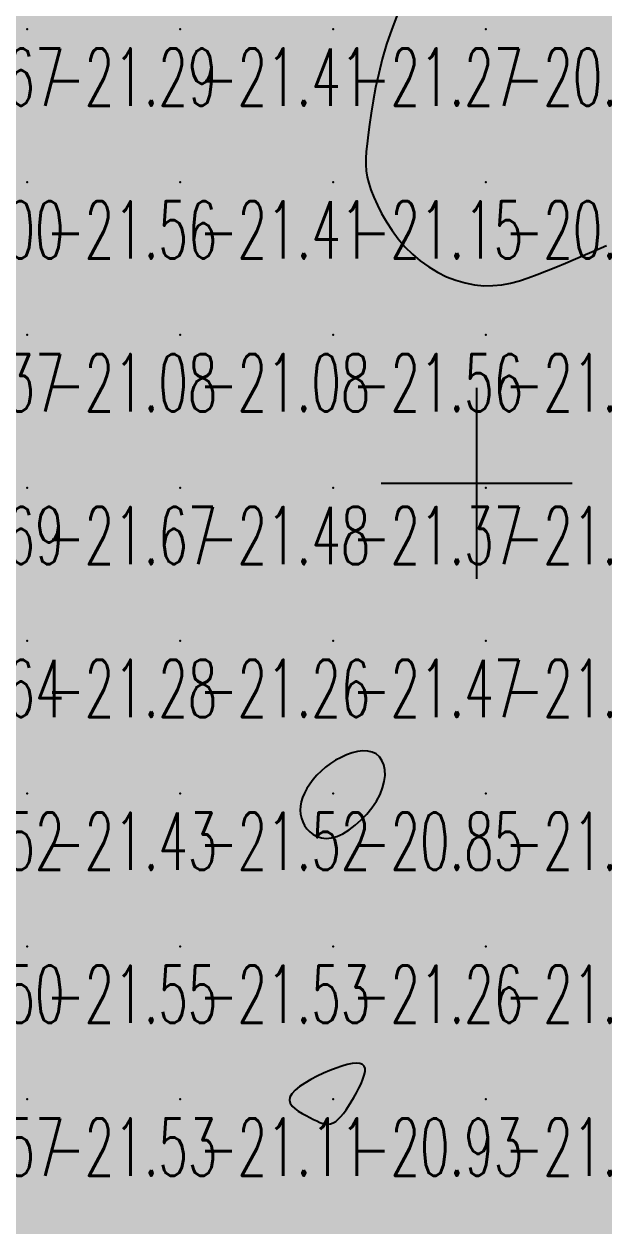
# Model space of a CAD drawing. Header units: millimetres. Extents: x 88261 to 90953, y 390274 to 392322.
# Drawn here: x 88970 to 89008, y 391699 to 391777.6 of the extents above; entities that cross this region are included whole.
import ezdxf
from ezdxf.enums import TextEntityAlignment as Align

# ---------------------------------------------------------------- set-up
doc = ezdxf.new("R2010")
doc.units = ezdxf.units.MM
doc.header["$LTSCALE"] = 25
for name, color, linetype in [('Carroyage(1)_Croix', 7, 'Continuous'), ('CN_03_00', 7, 'Continuous'), ('COTEAlt', 7, 'Continuous'), ('TN_COLORIAGE', 7, 'Continuous')]:
    doc.layers.add(name, color=color, linetype=linetype)
doc.styles.add('Simplex 1.0', font='Simplex.shx', dxfattribs={"width": 0.99, "height": 2.5})
doc.styles.get("Standard").update_dxf_attribs({"font": 'times.ttf'})

# ---------------------------------------------------------------- blocks, each defined once
blk = doc.blocks.new('COTE')
at = {"color": 0}
blk.add_point((0, 0), dxfattribs=at)
at = {"layer": 'COTEAlt'}
blk.add_attdef('ALT', text='', height=3.75, dxfattribs=at).set_placement((1.25, -1.25), align=Align.TOP_LEFT)

msp = doc.modelspace()

# ---------------------------------------------------------------- linework, layer by layer
at = {"layer": 'Carroyage(1)_Croix'}
for p, q in [((88999.65, 391741.29), (88999.65, 391753.79)), ((88993.4, 391747.54), (89005.9, 391747.54))]:
    msp.add_line(p, q, dxfattribs=at)
at = {"layer": 'CN_03_00', "elevation": -21, "flags": 128}
msp.add_lwpolyline([(88994.471, 391778.225), (88994.087, 391777.242), (88993.755, 391776.26), (88993.472, 391775.29), (88993.235, 391774.342), (88993.037, 391773.428), (88992.875, 391772.558), (88992.742, 391771.745), (88992.635, 391770.999), (88992.547, 391770.331), (88992.476, 391769.748), (88992.424, 391769.237), (88992.395, 391768.781), (88992.393, 391768.363), (88992.421, 391767.966), (88992.484, 391767.572), (88992.585, 391767.165), (88992.728, 391766.726), (88992.916, 391766.245), (88993.15, 391765.727), (88993.427, 391765.185), (88993.747, 391764.63), (88994.109, 391764.074), (88994.512, 391763.529), (88994.955, 391763.008), (88995.437, 391762.52), (88995.955, 391762.078), (88996.505, 391761.685), (88997.08, 391761.342), (88997.674, 391761.052), (88998.28, 391760.817), (88998.891, 391760.639), (88999.502, 391760.52), (89000.106, 391760.463), (89000.699, 391760.467), (89001.282, 391760.527), (89001.861, 391760.637), (89002.438, 391760.789), (89003.019, 391760.977), (89003.608, 391761.193), (89004.207, 391761.431), (89004.823, 391761.683), (89005.458, 391761.945), (89006.108, 391762.215), (89006.772, 391762.495), (89007.445, 391762.786), (89008.125, 391763.089)], dxfattribs=at)
for points in [[(88990.895, 391724.612), (88991.295, 391724.857), (88991.695, 391725.161), (88992.086, 391725.512), (88992.456, 391725.9), (88992.793, 391726.314), (88993.085, 391726.744), (88993.322, 391727.178), (88993.494, 391727.607), (88993.602, 391728.023), (88993.649, 391728.419), (88993.637, 391728.787), (88993.57, 391729.12), (88993.451, 391729.41), (88993.283, 391729.651), (88993.068, 391729.834), (88992.811, 391729.955), (88992.518, 391730.017), (88992.196, 391730.024), (88991.854, 391729.982), (88991.498, 391729.894), (88991.135, 391729.767), (88990.774, 391729.606), (88990.422, 391729.414), (88990.086, 391729.197), (88989.767, 391728.958), (88989.47, 391728.702), (88989.197, 391728.431), (88988.949, 391728.149), (88988.729, 391727.86), (88988.539, 391727.568), (88988.383, 391727.275), (88988.261, 391726.985), (88988.175, 391726.699), (88988.123, 391726.419), (88988.107, 391726.146), (88988.125, 391725.881), (88988.178, 391725.625), (88988.267, 391725.379), (88988.389, 391725.145), (88988.546, 391724.925), (88988.737, 391724.725), (88988.96, 391724.555), (88989.213, 391724.422), (88989.496, 391724.336), (88989.807, 391724.303), (88990.145, 391724.333), (88990.509, 391724.434), (88990.895, 391724.612)], [(88988.972, 391705.926), (88989.188, 391705.819), (88989.389, 391705.729), (88989.578, 391705.661), (88989.757, 391705.618), (88989.928, 391705.606), (88990.095, 391705.628), (88990.261, 391705.688), (88990.427, 391705.789), (88990.594, 391705.929), (88990.762, 391706.103), (88990.931, 391706.308), (88991.1, 391706.54), (88991.27, 391706.795), (88991.44, 391707.069), (88991.61, 391707.359), (88991.778, 391707.658), (88991.939, 391707.961), (88992.084, 391708.26), (88992.205, 391708.546), (88992.294, 391708.812), (88992.343, 391709.05), (88992.344, 391709.252), (88992.289, 391709.411), (88992.173, 391709.52), (88991.999, 391709.58), (88991.773, 391709.596), (88991.499, 391709.571), (88991.184, 391709.508), (88990.834, 391709.41), (88990.454, 391709.28), (88990.05, 391709.123), (88989.628, 391708.942), (88989.203, 391708.74), (88988.79, 391708.524), (88988.403, 391708.297), (88988.058, 391708.065), (88987.769, 391707.832), (88987.553, 391707.603), (88987.424, 391707.382), (88987.392, 391707.174), (88987.447, 391706.979), (88987.573, 391706.796), (88987.755, 391706.625), (88987.978, 391706.465), (88988.226, 391706.315), (88988.484, 391706.176), (88988.737, 391706.046), (88988.972, 391705.926)]]:
    msp.add_lwpolyline(points, close=True, dxfattribs=at)
at = {"layer": 'TN_COLORIAGE', "color": 233}
for points in [[(88980.249, 391787.239, -21), (88971.035, 391787.239, -21), (88970.249, 391777.239, -21), (88970.249, 391786.333, -21)], [(88970.249, 391777.239, -21.34), (88980.249, 391777.239, -21.34), (88980.249, 391787.239, -21.34)], [(88980.249, 391777.239, -21.292), (88990.249, 391777.239, -21.292), (88990.249, 391787.239, -21.292)], [(88980.249, 391787.239, -21.292), (88980.249, 391777.239, -21.292), (88990.249, 391787.239, -21.292)], [(88990.249, 391787.239, -21), (88998.263, 391787.239, -21), (88990.249, 391777.239, -21), (88998.13, 391785.12, -21)], [(88960.249, 391777.239, -21), (88969.832, 391786.823, -21), (88970.249, 391777.239, -21), (88970.249, 391786.333, -21)], [(88993.502, 391777.239, -21.269), (88998.13, 391785.12, -21.269), (88990.249, 391777.239, -21.269)], [(88960.249, 391767.239, -21.291), (88970.249, 391767.239, -21.291), (88970.249, 391777.239, -21.291)], [(88960.249, 391777.239, -21.291), (88960.249, 391767.239, -21.291), (88970.249, 391777.239, -21.291)], [(88970.249, 391767.239, -21.406), (88980.249, 391767.239, -21.406), (88980.249, 391777.239, -21.406)], [(88970.249, 391777.239, -21.406), (88970.249, 391767.239, -21.406), (88980.249, 391777.239, -21.406)], [(88980.249, 391767.239, -21.269), (88990.249, 391767.239, -21.269), (88990.249, 391777.239, -21.269)], [(88980.249, 391777.239, -21.269), (88980.249, 391767.239, -21.269), (88990.249, 391777.239, -21.269)], [(88990.249, 391777.239, -21), (88993.502, 391777.239, -21), (88990.249, 391767.239, -21), (88992.386, 391769.376, -21)], [(88992.237, 391767.239, -21.152), (88992.386, 391769.376, -21.152), (88990.249, 391767.239, -21.152)], [(88960.249, 391757.239, -21.56), (88970.249, 391757.239, -21.56), (88970.249, 391767.239, -21.56)], [(88960.249, 391767.239, -21.56), (88960.249, 391757.239, -21.56), (88970.249, 391767.239, -21.56)], [(88970.249, 391767.239, -21.41), (88970.249, 391757.239, -21.41), (88980.249, 391767.239, -21.41)], [(88970.249, 391757.239, -21.41), (88980.249, 391757.239, -21.41), (88980.249, 391767.239, -21.41)], [(88980.249, 391767.239, -21.152), (88980.249, 391757.239, -21.152), (88990.249, 391767.239, -21.152)], [(88980.249, 391757.239, -21.152), (88990.249, 391757.239, -21.152), (88990.249, 391767.239, -21.152)], [(88990.249, 391757.239, -21), (88995.033, 391762.024, -21), (88990.249, 391767.239, -21), (88992.237, 391767.239, -21)], [(89010.249, 391757.239, -21), (89010.249, 391763.907, -21), (89000.249, 391757.239, -21), (89004.61, 391761.601, -21)], [(88990.249, 391757.239, -21), (88995.033, 391762.024, -21), (89000.249, 391757.239, -21), (89000.249, 391759.788, -21)], [(89000.249, 391759.788, -21.209), (89004.61, 391761.601, -21.209), (89000.249, 391757.239, -21.209)], [(88960.249, 391757.239, -21.077), (88960.249, 391747.239, -21.077), (88970.249, 391757.239, -21.077)], [(88960.249, 391747.239, -21.077), (88970.249, 391747.239, -21.077), (88970.249, 391757.239, -21.077)], [(88970.249, 391747.239, -21.082), (88980.249, 391747.239, -21.082), (88980.249, 391757.239, -21.082)], [(88970.249, 391757.239, -21.082), (88970.249, 391747.239, -21.082), (88980.249, 391757.239, -21.082)], [(88980.249, 391747.239, -21.56), (88990.249, 391747.239, -21.56), (88990.249, 391757.239, -21.56)], [(88980.249, 391757.239, -21.56), (88980.249, 391747.239, -21.56), (88990.249, 391757.239, -21.56)], [(88990.249, 391747.239, -21.209), (89000.249, 391747.239, -21.209), (89000.249, 391757.239, -21.209)], [(88990.249, 391757.239, -21.209), (88990.249, 391747.239, -21.209), (89000.249, 391757.239, -21.209)], [(89000.249, 391757.239, -21.541), (89000.249, 391747.239, -21.541), (89010.249, 391757.239, -21.541)], [(89000.249, 391747.239, -21.541), (89010.249, 391747.239, -21.541), (89010.249, 391757.239, -21.541)], [(88960.249, 391747.239, -21.675), (88960.249, 391737.239, -21.675), (88970.249, 391747.239, -21.675)], [(88960.249, 391737.239, -21.675), (88970.249, 391737.239, -21.675), (88970.249, 391747.239, -21.675)], [(88970.249, 391737.239, -21.476), (88980.249, 391737.239, -21.476), (88980.249, 391747.239, -21.476)], [(88970.249, 391747.239, -21.476), (88970.249, 391737.239, -21.476), (88980.249, 391747.239, -21.476)], [(88980.249, 391737.239, -21.373), (88990.249, 391737.239, -21.373), (88990.249, 391747.239, -21.373)], [(88980.249, 391747.239, -21.373), (88980.249, 391737.239, -21.373), (88990.249, 391747.239, -21.373)], [(88990.249, 391737.239, -21.298), (89000.249, 391737.239, -21.298), (89000.249, 391747.239, -21.298)], [(88990.249, 391747.239, -21.298), (88990.249, 391737.239, -21.298), (89000.249, 391747.239, -21.298)], [(89000.249, 391737.239, -21), (89009.019, 391737.239, -21), (89010.249, 391747.239, -21), (89010.249, 391746.625, -21)], [(89000.249, 391747.239, -21.003), (89000.249, 391737.239, -21.003), (89010.249, 391747.239, -21.003)], [(88960.249, 391727.239, -21.277), (88970.249, 391727.239, -21.277), (88970.249, 391737.239, -21.277)], [(88960.249, 391737.239, -21.277), (88960.249, 391727.239, -21.277), (88970.249, 391737.239, -21.277)], [(88970.249, 391727.239, -21.263), (88980.249, 391727.239, -21.263), (88980.249, 391737.239, -21.263)], [(88970.249, 391737.239, -21.263), (88970.249, 391727.239, -21.263), (88980.249, 391737.239, -21.263)], [(88980.249, 391737.239, -21.467), (88980.249, 391727.239, -21.467), (88990.249, 391737.239, -21.467)], [(88980.249, 391727.239, -21), (88988.007, 391727.239, -21), (88990.249, 391737.239, -21), (88990.249, 391729.68, -21)], [(88990.249, 391737.239, -21), (88990.249, 391729.68, -21), (89000.249, 391737.239, -21), (88993.531, 391730.522, -21)], [(89000.249, 391737.239, -21), (88993.531, 391730.522, -21), (89000.249, 391727.239, -21), (88994.038, 391727.239, -21)], [(89000.249, 391737.239, -21), (89009.019, 391737.239, -21), (89000.249, 391727.239, -21), (89008.759, 391735.749, -21)], [(89010.249, 391727.239, -21), (89010.249, 391736.193, -21), (89000.249, 391727.239, -21), (89008.759, 391735.749, -21)], [(88960.249, 391727.239, -21.433), (88960.249, 391717.239, -21.433), (88970.249, 391727.239, -21.433)], [(88960.249, 391717.239, -21.433), (88970.249, 391717.239, -21.433), (88970.249, 391727.239, -21.433)], [(88970.249, 391717.239, -21.522), (88980.249, 391717.239, -21.522), (88980.249, 391727.239, -21.522)], [(88970.249, 391727.239, -21.522), (88970.249, 391717.239, -21.522), (88980.249, 391727.239, -21.522)], [(88980.249, 391717.239, -21), (88988.02, 391725.011, -21), (88980.249, 391727.239, -21), (88988.007, 391727.239, -21)], [(88990.249, 391717.239, -21.247), (89000.249, 391717.239, -21.247), (89000.249, 391727.239, -21.247)], [(88990.249, 391717.239, -21), (88990.249, 391723.589, -21), (89000.249, 391727.239, -21), (88994.038, 391727.239, -21)], [(89000.249, 391717.239, -21.37), (89010.249, 391717.239, -21.37), (89010.249, 391727.239, -21.37)], [(89000.249, 391727.239, -21.37), (89000.249, 391717.239, -21.37), (89010.249, 391727.239, -21.37)], [(88980.249, 391717.239, -21), (88988.02, 391725.011, -21), (88990.249, 391717.239, -21), (88990.249, 391723.589, -21)], [(88960.249, 391707.239, -21.549), (88970.249, 391707.239, -21.549), (88970.249, 391717.239, -21.549)], [(88960.249, 391717.239, -21.549), (88960.249, 391707.239, -21.549), (88970.249, 391717.239, -21.549)], [(88970.249, 391707.239, -21.525), (88980.249, 391707.239, -21.525), (88980.249, 391717.239, -21.525)], [(88970.249, 391717.239, -21.525), (88970.249, 391707.239, -21.525), (88980.249, 391717.239, -21.525)], [(88990.249, 391717.239, -21), (88990.249, 391709.385, -21), (88980.249, 391707.239, -21), (88986.334, 391707.239, -21)], [(88980.249, 391717.239, -21.262), (88980.249, 391707.239, -21.262), (88990.249, 391717.239, -21.262)], [(88990.249, 391717.239, -21), (88990.249, 391709.385, -21), (89000.249, 391717.239, -21), (88992.969, 391709.96, -21)], [(89000.249, 391707.239, -21), (88991.61, 391707.239, -21), (89000.249, 391717.239, -21), (88992.969, 391709.96, -21)], [(89000.249, 391707.239, -21.323), (89010.249, 391707.239, -21.323), (89010.249, 391717.239, -21.323)], [(89000.249, 391717.239, -21.323), (89000.249, 391707.239, -21.323), (89010.249, 391717.239, -21.323)], [(88960.249, 391698.147, -21.532), (88961.089, 391698.08, -21.532), (88960.249, 391707.239, -21.532), (88970.249, 391707.239, -21.532)], [(88961.089, 391698.08, -21.387), (88960.904, 391697.239, -21.387), (88970.249, 391707.239, -21.387), (88970.249, 391697.239, -21.387)], [(88970.249, 391697.239, -21.111), (88980.249, 391697.239, -21.111), (88980.249, 391707.239, -21.111)], [(88970.249, 391707.239, -21.111), (88970.249, 391697.239, -21.111), (88980.249, 391707.239, -21.111)], [(88980.249, 391697.239, -21), (88988.96, 391705.951, -21), (88980.249, 391707.239, -21), (88986.334, 391707.239, -21)], [(88990.249, 391697.239, -21.454), (89000.249, 391697.239, -21.454), (89000.249, 391707.239, -21.454)], [(89000.249, 391707.239, -21), (88991.61, 391707.239, -21), (88990.249, 391697.239, -21), (88990.249, 391705.234, -21)], [(89000.249, 391697.239, -21.239), (89010.249, 391697.239, -21.239), (89010.249, 391707.239, -21.239)], [(89000.249, 391707.239, -21.239), (89000.249, 391697.239, -21.239), (89010.249, 391707.239, -21.239)], [(88980.249, 391697.239, -21), (88988.96, 391705.951, -21), (88990.249, 391697.239, -21), (88990.249, 391705.234, -21)]]:
    msp.add_solid(points, dxfattribs=at)
at = {"layer": 'TN_COLORIAGE', "color": 223}
for points in [[(88998.13, 391785.12, -20.442), (88993.502, 391777.239, -20.442), (89000.249, 391787.239, -20.442), (89000.249, 391777.239, -20.442)], [(89006.574, 391787.239, -20.442), (89009.548, 391786.539, -20.442), (89000.249, 391787.239, -20.442), (89000.249, 391777.239, -20.442)], [(89009.548, 391786.539, -20.442), (89008.838, 391777.239, -20.442), (89000.249, 391777.239, -20.442)], [(88992.386, 391769.376, -20.389), (88992.237, 391767.239, -20.389), (89000.249, 391777.239, -20.389), (89000.249, 391767.239, -20.389)], [(88992.386, 391769.376, -20.442), (88993.502, 391777.239, -20.442), (89000.249, 391777.239, -20.442)], [(89008.838, 391777.239, -20.389), (89008.944, 391775.935, -20.389), (89000.249, 391777.239, -20.389), (89000.249, 391767.239, -20.389)], [(89010.249, 391774.706, -20.389), (89008.944, 391775.935, -20.389), (89010.249, 391767.239, -20.389), (89000.249, 391767.239, -20.389)], [(88992.237, 391767.239, -20.389), (88995.033, 391762.024, -20.389), (89000.249, 391767.239, -20.389)], [(89000.249, 391759.788, -20.389), (88995.033, 391762.024, -20.389), (89000.249, 391767.239, -20.389)], [(89004.61, 391761.601, -20.389), (89000.249, 391759.788, -20.389), (89010.249, 391767.239, -20.389), (89000.249, 391767.239, -20.389)], [(89004.61, 391761.601, -20.73), (89010.249, 391763.907, -20.73), (89010.249, 391767.239, -20.73)], [(88994.038, 391727.239, -20.849), (88993.531, 391730.522, -20.849), (88990.249, 391727.239, -20.849)], [(88993.531, 391730.522, -20.849), (88990.249, 391729.68, -20.849), (88990.249, 391727.239, -20.849)], [(88990.249, 391729.68, -20.849), (88988.007, 391727.239, -20.849), (88990.249, 391727.239, -20.849)], [(88988.007, 391727.239, -20.849), (88988.02, 391725.011, -20.849), (88990.249, 391727.239, -20.849)], [(88990.249, 391723.589, -20.849), (88988.02, 391725.011, -20.849), (88990.249, 391727.239, -20.849)], [(88994.038, 391727.239, -20.849), (88990.249, 391723.589, -20.849), (88990.249, 391727.239, -20.849)], [(88986.334, 391707.239, -20.928), (88990.249, 391709.385, -20.928), (88990.249, 391707.239, -20.928)], [(88992.969, 391709.96, -20.928), (88991.61, 391707.239, -20.928), (88990.249, 391707.239, -20.928)], [(88992.969, 391709.96, -20.928), (88990.249, 391709.385, -20.928), (88990.249, 391707.239, -20.928)], [(88986.334, 391707.239, -20.928), (88988.96, 391705.951, -20.928), (88990.249, 391707.239, -20.928)], [(88990.249, 391705.234, -20.928), (88988.96, 391705.951, -20.928), (88990.249, 391707.239, -20.928)], [(88990.249, 391705.234, -20.928), (88991.61, 391707.239, -20.928), (88990.249, 391707.239, -20.928)]]:
    msp.add_solid(points, dxfattribs=at)

# ---------------------------------------------------------------- block references
at = {"layer": 'COTEAlt'}
ref = msp.add_blockref('COTE', (88960.249, 391777.239), dxfattribs=at)
ref.add_attrib('ALT', '-21.67', dxfattribs={"height": 3.75, "style": 'Simplex 1.0', "width": 0.6}).set_placement((88961.499, 391775.989), align=Align.TOP_LEFT)
ref = msp.add_blockref('COTE', (88970.249, 391777.239), dxfattribs=at)
ref.add_attrib('ALT', '-21.29', dxfattribs={"height": 3.75, "style": 'Simplex 1.0', "width": 0.6}).set_placement((88971.499, 391775.989), align=Align.TOP_LEFT)
ref = msp.add_blockref('COTE', (88980.249, 391777.239), dxfattribs=at)
ref.add_attrib('ALT', '-21.41', dxfattribs={"height": 3.75, "style": 'Simplex 1.0', "width": 0.6}).set_placement((88981.499, 391775.989), align=Align.TOP_LEFT)
ref = msp.add_blockref('COTE', (88990.249, 391777.239), dxfattribs=at)
ref.add_attrib('ALT', '-21.27', dxfattribs={"height": 3.75, "style": 'Simplex 1.0', "width": 0.6}).set_placement((88991.499, 391775.989), align=Align.TOP_LEFT)
ref = msp.add_blockref('COTE', (89000.249, 391777.239), dxfattribs=at)
ref.add_attrib('ALT', '-20.44', dxfattribs={"height": 3.75, "style": 'Simplex 1.0', "width": 0.6}).set_placement((89001.499, 391775.989), align=Align.TOP_LEFT)
ref = msp.add_blockref('COTE', (88960.249, 391767.239), dxfattribs=at)
ref.add_attrib('ALT', '-21.00', dxfattribs={"height": 3.75, "style": 'Simplex 1.0', "width": 0.6}).set_placement((88961.499, 391765.989), align=Align.TOP_LEFT)
ref = msp.add_blockref('COTE', (88970.249, 391767.239), dxfattribs=at)
ref.add_attrib('ALT', '-21.56', dxfattribs={"height": 3.75, "style": 'Simplex 1.0', "width": 0.6}).set_placement((88971.499, 391765.989), align=Align.TOP_LEFT)
ref = msp.add_blockref('COTE', (88980.249, 391767.239), dxfattribs=at)
ref.add_attrib('ALT', '-21.41', dxfattribs={"height": 3.75, "style": 'Simplex 1.0', "width": 0.6}).set_placement((88981.499, 391765.989), align=Align.TOP_LEFT)
ref = msp.add_blockref('COTE', (88990.249, 391767.239), dxfattribs=at)
ref.add_attrib('ALT', '-21.15', dxfattribs={"height": 3.75, "style": 'Simplex 1.0', "width": 0.6}).set_placement((88991.499, 391765.989), align=Align.TOP_LEFT)
ref = msp.add_blockref('COTE', (89000.249, 391767.239), dxfattribs=at)
ref.add_attrib('ALT', '-20.39', dxfattribs={"height": 3.75, "style": 'Simplex 1.0', "width": 0.6}).set_placement((89001.499, 391765.989), align=Align.TOP_LEFT)
ref = msp.add_blockref('COTE', (88960.249, 391757.239), dxfattribs=at)
ref.add_attrib('ALT', '-21.37', dxfattribs={"height": 3.75, "style": 'Simplex 1.0', "width": 0.6}).set_placement((88961.499, 391755.989), align=Align.TOP_LEFT)
ref = msp.add_blockref('COTE', (88970.249, 391757.239), dxfattribs=at)
ref.add_attrib('ALT', '-21.08', dxfattribs={"height": 3.75, "style": 'Simplex 1.0', "width": 0.6}).set_placement((88971.499, 391755.989), align=Align.TOP_LEFT)
ref = msp.add_blockref('COTE', (88980.249, 391757.239), dxfattribs=at)
ref.add_attrib('ALT', '-21.08', dxfattribs={"height": 3.75, "style": 'Simplex 1.0', "width": 0.6}).set_placement((88981.499, 391755.989), align=Align.TOP_LEFT)
ref = msp.add_blockref('COTE', (88990.249, 391757.239), dxfattribs=at)
ref.add_attrib('ALT', '-21.56', dxfattribs={"height": 3.75, "style": 'Simplex 1.0', "width": 0.6}).set_placement((88991.499, 391755.989), align=Align.TOP_LEFT)
ref = msp.add_blockref('COTE', (89000.249, 391757.239), dxfattribs=at)
ref.add_attrib('ALT', '-21.21', dxfattribs={"height": 3.75, "style": 'Simplex 1.0', "width": 0.6}).set_placement((89001.499, 391755.989), align=Align.TOP_LEFT)
ref = msp.add_blockref('COTE', (88960.249, 391747.239), dxfattribs=at)
ref.add_attrib('ALT', '-21.69', dxfattribs={"height": 3.75, "style": 'Simplex 1.0', "width": 0.6}).set_placement((88961.499, 391745.989), align=Align.TOP_LEFT)
ref = msp.add_blockref('COTE', (88970.249, 391747.239), dxfattribs=at)
ref.add_attrib('ALT', '-21.67', dxfattribs={"height": 3.75, "style": 'Simplex 1.0', "width": 0.6}).set_placement((88971.499, 391745.989), align=Align.TOP_LEFT)
ref = msp.add_blockref('COTE', (88980.249, 391747.239), dxfattribs=at)
ref.add_attrib('ALT', '-21.48', dxfattribs={"height": 3.75, "style": 'Simplex 1.0', "width": 0.6}).set_placement((88981.499, 391745.989), align=Align.TOP_LEFT)
ref = msp.add_blockref('COTE', (88990.249, 391747.239), dxfattribs=at)
ref.add_attrib('ALT', '-21.37', dxfattribs={"height": 3.75, "style": 'Simplex 1.0', "width": 0.6}).set_placement((88991.499, 391745.989), align=Align.TOP_LEFT)
ref = msp.add_blockref('COTE', (89000.249, 391747.239), dxfattribs=at)
ref.add_attrib('ALT', '-21.30', dxfattribs={"height": 3.75, "style": 'Simplex 1.0', "width": 0.6}).set_placement((89001.499, 391745.989), align=Align.TOP_LEFT)
ref = msp.add_blockref('COTE', (88960.249, 391737.239), dxfattribs=at)
ref.add_attrib('ALT', '-21.64', dxfattribs={"height": 3.75, "style": 'Simplex 1.0', "width": 0.6}).set_placement((88961.499, 391735.989), align=Align.TOP_LEFT)
ref = msp.add_blockref('COTE', (88970.249, 391737.239), dxfattribs=at)
ref.add_attrib('ALT', '-21.28', dxfattribs={"height": 3.75, "style": 'Simplex 1.0', "width": 0.6}).set_placement((88971.499, 391735.989), align=Align.TOP_LEFT)
ref = msp.add_blockref('COTE', (88980.249, 391737.239), dxfattribs=at)
ref.add_attrib('ALT', '-21.26', dxfattribs={"height": 3.75, "style": 'Simplex 1.0', "width": 0.6}).set_placement((88981.499, 391735.989), align=Align.TOP_LEFT)
ref = msp.add_blockref('COTE', (88990.249, 391737.239), dxfattribs=at)
ref.add_attrib('ALT', '-21.47', dxfattribs={"height": 3.75, "style": 'Simplex 1.0', "width": 0.6}).set_placement((88991.499, 391735.989), align=Align.TOP_LEFT)
ref = msp.add_blockref('COTE', (89000.249, 391737.239), dxfattribs=at)
ref.add_attrib('ALT', '-21.31', dxfattribs={"height": 3.75, "style": 'Simplex 1.0', "width": 0.6}).set_placement((89001.499, 391735.989), align=Align.TOP_LEFT)
ref = msp.add_blockref('COTE', (88960.249, 391727.239), dxfattribs=at)
ref.add_attrib('ALT', '-21.52', dxfattribs={"height": 3.75, "style": 'Simplex 1.0', "width": 0.6}).set_placement((88961.499, 391725.989), align=Align.TOP_LEFT)
ref = msp.add_blockref('COTE', (88970.249, 391727.239), dxfattribs=at)
ref.add_attrib('ALT', '-21.43', dxfattribs={"height": 3.75, "style": 'Simplex 1.0', "width": 0.6}).set_placement((88971.499, 391725.989), align=Align.TOP_LEFT)
ref = msp.add_blockref('COTE', (88980.249, 391727.239), dxfattribs=at)
ref.add_attrib('ALT', '-21.52', dxfattribs={"height": 3.75, "style": 'Simplex 1.0', "width": 0.6}).set_placement((88981.499, 391725.989), align=Align.TOP_LEFT)
ref = msp.add_blockref('COTE', (88990.249, 391727.239), dxfattribs=at)
ref.add_attrib('ALT', '-20.85', dxfattribs={"height": 3.75, "style": 'Simplex 1.0', "width": 0.6}).set_placement((88991.499, 391725.989), align=Align.TOP_LEFT)
ref = msp.add_blockref('COTE', (89000.249, 391727.239), dxfattribs=at)
ref.add_attrib('ALT', '-21.25', dxfattribs={"height": 3.75, "style": 'Simplex 1.0', "width": 0.6}).set_placement((89001.499, 391725.989), align=Align.TOP_LEFT)
ref = msp.add_blockref('COTE', (88960.249, 391717.239), dxfattribs=at)
ref.add_attrib('ALT', '-21.50', dxfattribs={"height": 3.75, "style": 'Simplex 1.0', "width": 0.6}).set_placement((88961.499, 391715.989), align=Align.TOP_LEFT)
ref = msp.add_blockref('COTE', (88970.249, 391717.239), dxfattribs=at)
ref.add_attrib('ALT', '-21.55', dxfattribs={"height": 3.75, "style": 'Simplex 1.0', "width": 0.6}).set_placement((88971.499, 391715.989), align=Align.TOP_LEFT)
ref = msp.add_blockref('COTE', (88980.249, 391717.239), dxfattribs=at)
ref.add_attrib('ALT', '-21.53', dxfattribs={"height": 3.75, "style": 'Simplex 1.0', "width": 0.6}).set_placement((88981.499, 391715.989), align=Align.TOP_LEFT)
ref = msp.add_blockref('COTE', (88990.249, 391717.239), dxfattribs=at)
ref.add_attrib('ALT', '-21.26', dxfattribs={"height": 3.75, "style": 'Simplex 1.0', "width": 0.6}).set_placement((88991.499, 391715.989), align=Align.TOP_LEFT)
ref = msp.add_blockref('COTE', (89000.249, 391717.239), dxfattribs=at)
ref.add_attrib('ALT', '-21.19', dxfattribs={"height": 3.75, "style": 'Simplex 1.0', "width": 0.6}).set_placement((89001.499, 391715.989), align=Align.TOP_LEFT)
ref = msp.add_blockref('COTE', (88960.249, 391707.239), dxfattribs=at)
ref.add_attrib('ALT', '-21.57', dxfattribs={"height": 3.75, "style": 'Simplex 1.0', "width": 0.6}).set_placement((88961.499, 391705.989), align=Align.TOP_LEFT)
ref = msp.add_blockref('COTE', (88970.249, 391707.239), dxfattribs=at)
ref.add_attrib('ALT', '-21.53', dxfattribs={"height": 3.75, "style": 'Simplex 1.0', "width": 0.6}).set_placement((88971.499, 391705.989), align=Align.TOP_LEFT)
ref = msp.add_blockref('COTE', (88980.249, 391707.239), dxfattribs=at)
ref.add_attrib('ALT', '-21.11', dxfattribs={"height": 3.75, "style": 'Simplex 1.0', "width": 0.6}).set_placement((88981.499, 391705.989), align=Align.TOP_LEFT)
ref = msp.add_blockref('COTE', (88990.249, 391707.239), dxfattribs=at)
ref.add_attrib('ALT', '-20.93', dxfattribs={"height": 3.75, "style": 'Simplex 1.0', "width": 0.6}).set_placement((88991.499, 391705.989), align=Align.TOP_LEFT)
ref = msp.add_blockref('COTE', (89000.249, 391707.239), dxfattribs=at)
ref.add_attrib('ALT', '-21.45', dxfattribs={"height": 3.75, "style": 'Simplex 1.0', "width": 0.6}).set_placement((89001.499, 391705.989), align=Align.TOP_LEFT)

doc.saveas('drawing.dxf')
